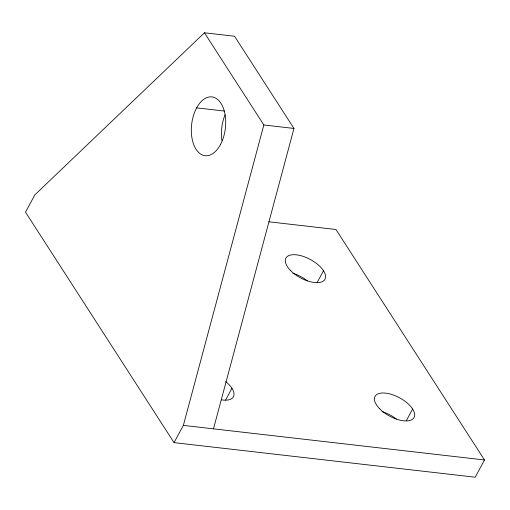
<?xml version="1.0" encoding="UTF-8"?>
<svg xmlns="http://www.w3.org/2000/svg" width="510" height="510" viewBox="0 0 510 510"><rect width="100%" height="100%" fill="white"/><g stroke="black" fill="none" stroke-linecap="round" stroke-linejoin="round"><path stroke-width="0.76" d="M174.044 442.629L183.37 425.385L263.849 124.982L204.433 32.793L34.82 194.916L25.5 212.16L174.044 442.629L475.18 477.207L484.5 459.969L335.956 229.5L268.789 221.786M213.48 428.846L293.964 128.437L234.543 36.248L204.433 32.793M225.611 400.006L231.954 388.282M317.163 282.476L323.506 270.753M406.291 420.756L412.635 409.033M196.618 107.865L224.413 111.059M263.849 124.982L293.964 128.437M183.37 425.385L484.5 459.969M292.918 273.315A22.198 10.423 28.4 0 1 307.307 280.8M382.047 411.595A22.198 10.423 28.4 0 1 396.436 419.08M225.688 381.576A22.198 10.423 28.4 0 1 233.886 395.518A22.198 10.423 28.4 0 1 221.429 399.846M221.907 140.448A29.599 16.97 -83.4 0 1 225.057 114.852M290.292 270.249A22.198 10.423 28.4 0 0 324.513 279.92A22.198 10.423 28.4 0 0 301.506 255.854A22.198 10.423 28.4 0 0 290.292 270.249M379.421 408.529A22.198 10.423 28.4 0 0 413.642 418.2A22.198 10.423 28.4 0 0 390.634 394.134A22.198 10.423 28.4 0 0 379.421 408.529M220.384 144.738A29.599 16.97 -83.4 0 0 213.327 97.174A29.599 16.97 -83.4 0 0 191.798 136.992A29.599 16.97 -83.4 0 0 220.384 144.738"/></g></svg>
